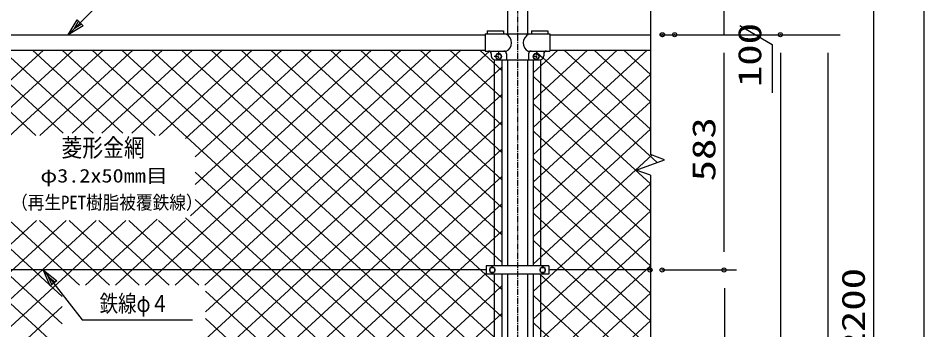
# Model space of a CAD drawing. Units: millimetres, scale not verified. Extents: x -4425 to 4425, y -3150 to 3150.
# Drawn here: x -2513 to -265, y 578 to 1351 of the extents above; entities that cross this region are included whole.
import ezdxf
from ezdxf.enums import TextEntityAlignment as Align

# ---------------------------------------------------------------- set-up
doc = ezdxf.new("R2010")
doc.units = ezdxf.units.MM
doc.header["$LTSCALE"] = 20
doc.header["$PDMODE"] = 32
doc.header["$PDSIZE"] = 10
doc.linetypes.add('USER1', pattern=[1.125, 0.75, -0.125, 0.125, -0.125])
doc.linetypes.add('USER2', pattern=[1.01, 0.5, -0.25, 0.01, -0.25])
for name, color, linetype, lineweight in [('0-1_2', 7, 'Continuous', 25), ('0-2_1', 7, 'Continuous', 25), ('0-3_13', 7, 'Continuous', 25), ('0-6_10', 4, 'Continuous', 25), ('0-7_EXTCNT-L', 1, 'Continuous', 25), ('0-8_0', 1, 'Continuous', 25)]:
    doc.layers.add(name, color=color, linetype=linetype, lineweight=lineweight)
doc.layers.add('0-9_DEFPOINTS', color=7, linetype='Continuous')
doc.styles.add('ＭＳ ゴシック', font='')
doc.styles.get('ＭＳ ゴシック').set_extended_font_data('MS Gothic')

msp = doc.modelspace()

# ---------------------------------------------------------------- linework, layer by layer
at = {"layer": '0-1_2', "color": 2}
for points in [[(-1312.43, 1255.81), (-1316.43, 1262.74), (-1324.43, 1262.74), (-1328.44, 1255.81), (-1324.43, 1248.88), (-1316.43, 1248.88)], [(-1219.1, 1255.81), (-1223.1, 1262.74), (-1231.1, 1262.74), (-1235.1, 1255.81), (-1231.1, 1248.88), (-1223.1, 1248.88)]]:
    msp.add_lwpolyline(points, close=True, dxfattribs=at)
for centre in [(-1320.43, 1255.81), (-1227.1, 1255.81)]:
    msp.add_circle(centre, 6.93, dxfattribs=at)
at = {"layer": '0-2_1'}
for p, q in [((-1298.53, 1759.87), (-1298.53, 1312.35)), ((-1248.52, 1759.87), (-1248.52, 1312.36)), ((-3195.6, 1309.86), (-1353.53, 1309.86)), ((-1353.53, 1312.35), (-1353.53, 1269.36)), ((-1348.53, 1319.36), (-1348.53, 1312.35)), ((-1348.53, 1319.35), (-1308.53, 1319.35)), ((-1308.53, 1319.36), (-1308.53, 1312.35)), ((-1238.53, 1319.35), (-1198.52, 1319.36)), ((-1238.53, 1319.36), (-1238.53, 1312.35)), ((-1198.52, 1319.36), (-1198.52, 1312.35)), ((-1193.52, 1312.35), (-1193.52, 1269.36)), ((-1193.52, 1309.86), (-943.51, 1309.86)), ((-1193.52, 1309.86), (-1193.32, 1309.86)), ((-3195.6, 1271.85), (-1353.53, 1271.85)), ((-1338.53, 1262.36), (-1338.53, 1257.36)), ((-1300.83, 1262.36), (-1300.83, 1247.35)), ((-1246.23, 1262.36), (-1246.23, 1247.35)), ((-1208.52, 1262.36), (-1208.52, 1257.36)), ((-1193.52, 1271.85), (-943.51, 1271.85)), ((-1328.53, 1247.36), (-1218.53, 1247.36)), ((-1298.53, 1247.36), (-1298.53, 736.83)), ((-1248.53, 1247.36), (-1248.53, 736.83)), ((-1331.02, 1212.36), (-1312.02, 1229.77)), ((-1235.03, 1207.42), (-1216.03, 1190.01)), ((-1331.02, 1144.54), (-1312.02, 1161.95)), ((-1235.03, 1139.6), (-1216.03, 1122.19)), ((-1331.02, 1076.72), (-1312.02, 1094.13)), ((-1235.03, 1071.78), (-1216.03, 1054.37)), ((-1331.02, 1008.9), (-1312.02, 1026.31)), ((-1235.03, 1003.96), (-1216.03, 986.55)), ((-1331.02, 941.08), (-1312.02, 958.49)), ((-1235.03, 936.14), (-1216.03, 918.73)), ((-1331.02, 873.26), (-1312.02, 890.67)), ((-1235.03, 868.32), (-1216.03, 850.91)), ((-1331.02, 805.44), (-1312.02, 822.85)), ((-1235.03, 800.5), (-1216.03, 783.09)), ((-1351.52, 726.83), (-3195.6, 726.83)), ((-943.52, 726.83), (-1195.53, 726.83)), ((-1298.53, 716.84), (-1298.53, 152.81)), ((-1248.53, 716.84), (-1248.52, 152.81)), ((-1331.02, 669.8), (-1312.02, 687.21)), ((-1235.03, 664.86), (-1216.03, 647.45)), ((-1331.02, 601.98), (-1312.02, 619.39)), ((-1235.03, 597.04), (-1216.03, 579.63))]:
    msp.add_line(p, q, dxfattribs=at)
at = {"layer": '0-2_1', "color": 4}
for p, q in [((-943.51, 1759.87), (-943.51, 1012.84)), ((-3235.1, 552.71), (-2450.29, 1271.85)), ((-3212.6, 1267.22), (-1390.74, -402.21)), ((-3143.64, 1271.85), (-2403.46, 593.6)), ((-3069.63, 1271.85), (-2403.46, 661.42)), ((-2699.57, 1271.85), (-2468.72, 1060.32)), ((-2625.56, 1271.85), (-2400.79, 1065.89)), ((-2551.55, 1271.85), (-2326.78, 1065.89)), ((-2537.92, 1123.73), (-2376.28, 1271.85)), ((-2500.92, 1089.82), (-2302.26, 1271.85)), ((-2477.54, 1271.85), (-2252.76, 1065.89)), ((-2459.1, 1060.32), (-2228.25, 1271.85)), ((-2403.52, 1271.85), (-2172.67, 1060.32)), ((-2379.01, 1065.89), (-2154.24, 1271.85)), ((-2329.51, 1271.85), (-2093.85, 1055.91)), ((-2305, 1065.89), (-2080.23, 1271.85)), ((-2255.5, 1271.85), (-2056.85, 1089.82)), ((-2230.99, 1065.89), (-2006.22, 1271.85)), ((-2197.56, 689.61), (-1562.15, 1271.85)), ((-2181.49, 1271.85), (-1312.02, 475.14)), ((-2163.05, 1060.32), (-1932.21, 1271.85)), ((-2123.55, 689.61), (-1488.13, 1271.85)), ((-2107.48, 1271.85), (-1312.02, 542.96)), ((-2097.49, 1052.57), (-1858.19, 1271.85)), ((-2084.73, 860.81), (-1636.16, 1271.85)), ((-2073.39, 939.02), (-1710.17, 1271.85)), ((-2073.39, 1006.84), (-1784.18, 1271.85)), ((-2049.53, 689.61), (-1414.12, 1271.85)), ((-2047.96, 623.23), (-1342.84, 1269.36)), ((-2033.46, 1271.85), (-1312.02, 610.78)), ((-1959.45, 1271.85), (-1312.02, 678.6)), ((-1885.44, 1271.85), (-1312.02, 746.42)), ((-1811.43, 1271.85), (-1312.02, 814.24)), ((-1737.41, 1271.85), (-1312.02, 882.06)), ((-1663.4, 1271.85), (-1312.02, 949.88)), ((-1589.39, 1271.85), (-1312.02, 1017.69)), ((-1515.38, 1271.85), (-1312.02, 1085.51)), ((-1441.37, 1271.85), (-1312.02, 1153.33)), ((-1367.36, 1271.85), (-1312.02, 1221.15)), ((-1235.03, 1147.91), (-1099.77, 1271.85)), ((-1235.03, 1215.73), (-1173.78, 1271.85)), ((-1235.03, 1012.27), (-951.74, 1271.85)), ((-1235.03, 1080.09), (-1025.76, 1271.85)), ((-1157.32, 1271.85), (-943.51, 1075.94)), ((-1083.31, 1271.85), (-943.51, 1143.76)), ((-1009.3, 1271.85), (-943.51, 1211.58)), ((-1212.53, 1254.62), (-927.17, 993.14)), ((-3093.01, -402.21), (-1331.02, 1212.36)), ((-1235.03, 944.45), (-943.51, 1211.58)), ((-1216.03, 1190.01), (-943.51, 940.3)), ((-3019, -402.21), (-1331.02, 1144.54)), ((-1235.03, 876.63), (-943.51, 1143.76)), ((-2084.73, 1115.38), (-1312.02, 407.32)), ((-1216.03, 1122.19), (-943.51, 872.48)), ((-3235.1, 417.07), (-2500.92, 1089.82)), ((-2944.99, -402.21), (-1331.02, 1076.72)), ((-1235.03, 808.81), (-943.51, 1075.94)), ((-2093.85, 1055.91), (-1312.02, 339.5)), ((-1216.03, 1054.37), (-943.51, 804.66)), ((-2870.98, -402.21), (-1331.02, 1008.9)), ((-1235.03, 740.99), (-939.83, 1011.5)), ((-2073.39, 969.34), (-1312.02, 271.68)), ((-1216.03, 986.55), (-943.51, 736.84)), ((-943.51, 961.54), (-978.75, 974.36)), ((-943.51, 961.54), (-943.51, -114.54)), ((-2796.96, -402.21), (-1331.02, 941.08)), ((-1235.03, 673.18), (-943.51, 940.3)), ((-2073.39, 901.52), (-1312.02, 203.86)), ((-1216.03, 918.73), (-943.51, 669.02)), ((-2722.95, -402.21), (-1331.02, 873.26)), ((-2097.49, 855.79), (-1330.33, 152.81)), ((-1235.03, 605.36), (-943.51, 872.48)), ((-3235.1, -57.67), (-2245.52, 849.12)), ((-3235.1, 10.15), (-2319.53, 849.12)), ((-3235.1, 77.97), (-2393.54, 849.12)), ((-3227.43, 152.81), (-2467.55, 849.12)), ((-2534.28, 849.12), (-2360.21, 689.61)), ((-2460.27, 849.12), (-2286.19, 689.61)), ((-2386.26, 849.12), (-2212.18, 689.61)), ((-2345.58, 689.61), (-2167.86, 852.45)), ((-2312.25, 849.12), (-2138.17, 689.61)), ((-2271.57, 689.61), (-2097.49, 849.12)), ((-2238.24, 849.12), (-2064.16, 689.61)), ((-2164.22, 849.12), (-1312.02, 68.22)), ((-1216.03, 850.91), (-943.51, 601.2)), ((-2648.94, -402.21), (-1331.02, 805.44)), ((-1235.03, 537.54), (-943.51, 804.66)), ((-1216.03, 783.09), (-943.51, 533.38)), ((-1235.03, 469.72), (-943.51, 736.84)), ((-2574.93, -402.21), (-1351.52, 718.84)), ((-1217.73, 716.84), (-943.51, 465.56)), ((-2047.96, 674.76), (-1312.02, 0.4)), ((-2500.92, -402.21), (-1331.02, 669.8)), ((-1235.03, 401.9), (-943.51, 669.02)), ((-3235.1, -125.49), (-2403.46, 636.57)), ((-1216.03, 647.45), (-943.51, 397.74)), ((-2426.9, -402.21), (-1331.02, 601.98)), ((-2047.96, 606.94), (-1312.02, -67.42)), ((-1235.03, 334.08), (-943.51, 601.2)), ((-1216.03, 579.63), (-943.51, 329.92))]:
    msp.add_line(p, q, dxfattribs=at)
at = {"layer": '0-2_1', "color": 4, "linetype": 'USER2'}
for p, q in [((-1320.53, 1269.36), (-1320.53, 1247.36)), ((-1226.52, 1269.36), (-1226.52, 1247.36)), ((-1331.02, 1256.36), (-1312.02, 1256.36)), ((-1235.03, 1256.36), (-1216.03, 1256.36))]:
    msp.add_line(p, q, dxfattribs=at)
at = {"layer": '0-2_1'}
msp.add_lwpolyline([(-1228.61, 1269.36), (-1216.03, 1257.83), (-1212.53, 1254.62)], dxfattribs=at)
at = {"layer": '0-2_1', "color": 4}
for points in [[(-978.75, 974.36), (-908.27, 1000.02), (-943.51, 1012.84)], [(-2451.01, 726.83), (-2353.9, 603.32), (-2080.29, 603.32)], [(-2429.18, 690.57), (-2438.03, 710.33), (-2420.92, 697.06)]]:
    msp.add_lwpolyline(points, dxfattribs=at)
msp.add_lwpolyline([(-2433.3, 687.33), (-2451.01, 726.83), (-2416.79, 700.31)], close=True, dxfattribs=at)
at = {"layer": '0-2_1'}
for centre, radius, start, end in [((-1312.02, 1290.1), 23.48, 296.6275, 62.38996), ((-1235.81, 1289.69), 23.57, 115.72985, 242.43643), ((-1345.53, 1262.36), 7, 0, 90), ((-1307.83, 1262.36), 7, 0, 90), ((-1239.23, 1262.36), 7, 90, 180.00375), ((-1201.52, 1262.36), 7, 90, 180), ((-1328.53, 1257.36), 10, 180, 270), ((-1218.53, 1257.36), 10, 270, 0)]:
    msp.add_arc(centre, radius, start, end, dxfattribs=at)
at = {"layer": '0-3_13'}
for p, q in [((-1353.53, 1269.36), (-1301.02, 1269.36)), ((-1247.72, 1269.36), (-1193.52, 1269.36)), ((-1331.02, 1247.35), (-1331.02, 736.83)), ((-1312.03, 1247.35), (-1312.02, 736.83)), ((-1235.03, 1247.35), (-1235.03, 736.83)), ((-1216.03, 1247.35), (-1216.03, 736.83)), ((-1195.53, 736.83), (-1351.52, 736.83)), ((-1351.52, 736.83), (-1351.52, 716.84)), ((-1195.53, 736.83), (-1195.53, 716.84)), ((-1195.53, 716.84), (-1351.52, 716.84)), ((-1331.02, 716.84), (-1331.02, 152.81)), ((-1312.02, 716.84), (-1312.02, 152.81)), ((-1235.03, 716.84), (-1235.03, 152.81)), ((-1216.03, 716.84), (-1216.04, 152.81))]:
    msp.add_line(p, q, dxfattribs=at)
msp.add_lwpolyline([(-1353.53, 1312.35), (-1248.53, 1312.35), (-1193.52, 1312.35)], dxfattribs=at)
for points in [[(-1336.02, 734.34), (-1342.52, 730.59), (-1342.52, 723.08), (-1336.02, 719.33), (-1329.53, 723.08), (-1329.53, 730.59)], [(-1211.03, 734.34), (-1217.53, 730.59), (-1217.53, 723.08), (-1211.03, 719.33), (-1204.53, 723.08), (-1204.53, 730.59)]]:
    msp.add_lwpolyline(points, close=True, dxfattribs=at)
for centre in [(-1336.02, 726.84), (-1211.03, 726.84)]:
    msp.add_circle(centre, 6.5, dxfattribs=at)
at = {"layer": '0-6_10', "color": 2, "linetype": 'USER1'}
msp.add_line((-1273.53, 1759.87), (-1273.53, -845.89), dxfattribs=at)
at = {"layer": '0-6_10'}
for points in [[(-2388.73, 1309.86), (-2238.73, 1459.86), (-1581.11, 1459.86)], [(-2355.32, 1335.84), (-2373.88, 1324.7), (-2362.75, 1343.27)]]:
    msp.add_lwpolyline(points, dxfattribs=at)
msp.add_lwpolyline([(-2351.61, 1332.13), (-2388.73, 1309.86), (-2366.46, 1346.98)], close=True, dxfattribs=at)
at = {"layer": '0-7_EXTCNT-L'}
msp.add_line((-883.51, 1309.86), (-591.09, 1309.86), dxfattribs=at)
at = {"layer": '0-7_EXTCNT-L', "color": 2}
msp.add_lwpolyline([(-721.3, 1333.07), (-641.09, 1285.89), (-641.09, 1165.89)], dxfattribs=at)
at = {"layer": '0-8_0', "color": 2}
for p, q in [((-264.9, 1714.87), (-264.9, -795.22)), ((-390.09, 1664.87), (-390.09, -445.21)), ((-761.25, 1409.86), (-761.25, 1309.86)), ((-761.25, 1264.86), (-761.25, 1219.86)), ((-761.09, 1264.86), (-761.09, 771.83)), ((-621.09, 1264.86), (-621.09, -395.21)), ((-503.09, 1264.86), (-503.09, -445.21)), ((-760.09, 681.83), (-760.09, 187.81))]:
    msp.add_line(p, q, dxfattribs=at)
at = {"layer": '0-8_0'}
for p, q in [((-913.51, 1309.86), (-731.25, 1309.86)), ((-884.51, 1309.86), (-731.09, 1309.86)), ((-853.51, 1309.86), (-591.09, 1309.86)), ((-853.51, 1309.86), (-473.09, 1309.86)), ((-914.52, 726.83), (-731.09, 726.83)), ((-884.52, 726.83), (-730.09, 726.83))]:
    msp.add_line(p, q, dxfattribs=at)
at = {"layer": '0-8_0', "color": 2}
msp.add_lwpolyline([(-761.25, 1264.86), (-761.25, 1219.86), (-761.25, 1096.86)], dxfattribs=at)
at = {"layer": '0-9_DEFPOINTS'}
for p in [(-914.51, 1309.86), (-913.51, 1309.86), (-883.51, 1309.86), (-621.09, 1309.86), (-944.52, 726.83), (-914.52, 726.83), (-761.09, 726.83)]:
    msp.add_point(p, dxfattribs=at)

# ---------------------------------------------------------------- texts
at = {"layer": '0-2_1', "color": 4, "style": 'ＭＳ ゴシック'}
for s, height, width, p in [('菱形金網', 44.57, 0.85, (-2405.32, 994.32)), ('鉄線φ４', 41.99, 0.8, (-2310.7, 610.24))]:
    msp.add_text(s, height=height, dxfattribs=dict(at, width=width)).set_placement(p, align=Align.BOTTOM_LEFT)
at = {"layer": '0-7_EXTCNT-L', "color": 4, "style": 'ＭＳ ゴシック'}
for s, width, p in [('φ3.2x50mm目', 1.2, (-2457.73, 933.52)), ('（再生PET樹脂被覆鉄線）', 0.9, (-2530.33, 867.19))]:
    msp.add_text(s, height=33.67, dxfattribs=dict(at, width=width)).set_placement(p, align=Align.BOTTOM_LEFT)
at = {"layer": '0-8_0', "color": 3, "style": 'ＭＳ ゴシック', "width": 1.35}
for s, p in [('100', (-651.14, 1179.86)), ('583', (-764.98, 946.35)), ('2200', (-393.98, 519.83))]:
    msp.add_text(s, height=57.77, rotation=90, dxfattribs=at).set_placement(p, align=Align.BOTTOM_LEFT)

doc.saveas('drawing.dxf')
